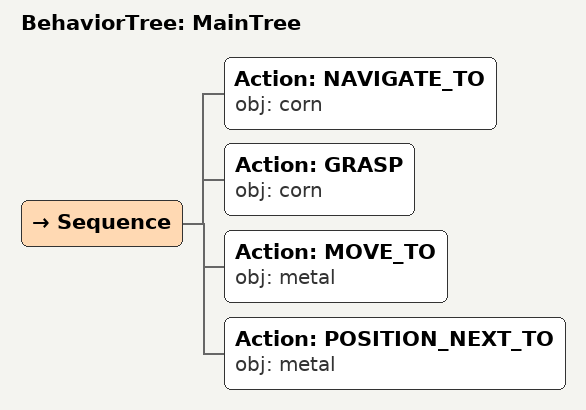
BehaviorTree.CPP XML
<root main_tree_to_execute="MainTree">
  <BehaviorTree ID="MainTree">
    <Sequence>
      <!-- Navigate to corn -->
      <Action ID="NAVIGATE_TO" obj="corn" />
      <!-- Grasp corn -->
      <Action ID="GRASP" obj="corn" />
      <!-- Move to metal -->
      <Action ID="MOVE_TO" obj="metal" />
      <!-- Position next to metal -->
      <Action ID="POSITION_NEXT_TO" obj="metal" />
    </Sequence>
  </BehaviorTree>
</root>
